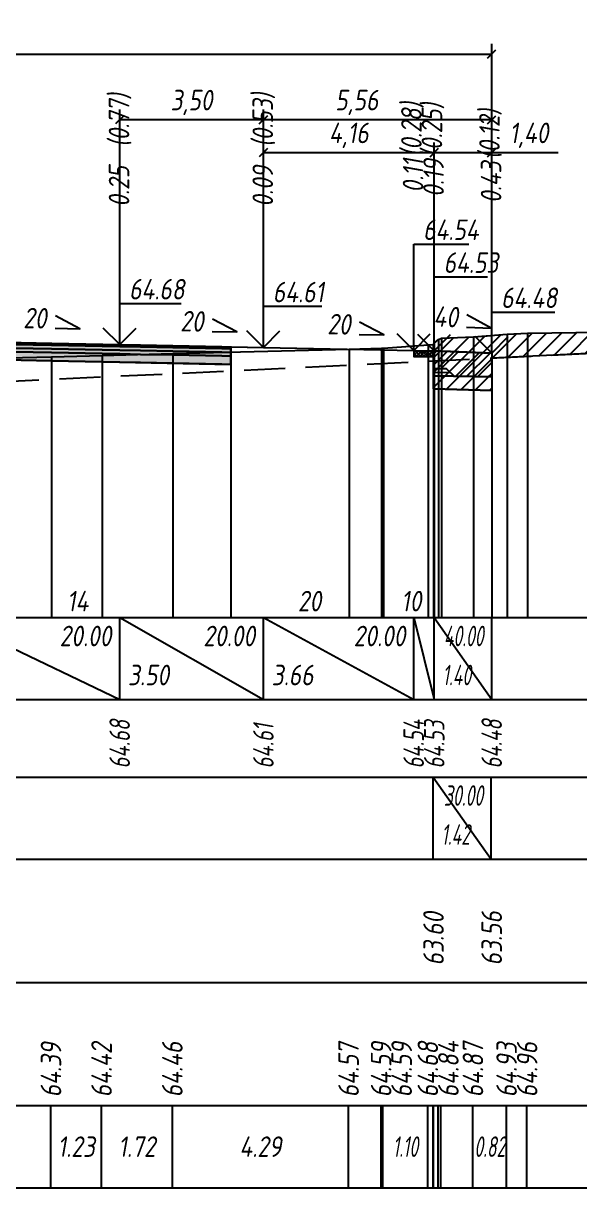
# Model space of a CAD drawing. Extents: x -717 to 1451, y -133302 to 233.
# Drawn here: x -286.9 to -219.2, y -126791.6 to -126649.8 of the extents above; entities that cross this region are included whole.
import ezdxf
from ezdxf.enums import TextEntityAlignment as Align

# ---------------------------------------------------------------- set-up
doc = ezdxf.new("R2010")
doc.units = 0
doc.linetypes.add('штриховая', pattern=[0.75, 0.5, -0.25])
for name, color, linetype in [('Интерполированный поперечник', 2, 'Continuous'), ('Код_510', 7, 'Continuous'), ('Код_514', 1, 'Continuous'), ('Код_516', 1, 'Continuous'), ('Контур_0', 7, 'Continuous'), ('Контур_2521', 7, 'Continuous'), ('Контур_2564', 7, 'Continuous'), ('Контур_2660', 7, 'Continuous'), ('Контур_2665', 7, 'Continuous'), ('Контур_400', 7, 'Continuous'), ('Контур_508', 7, 'Continuous'), ('Контур_512', 7, 'Continuous'), ('Контур_513', 7, 'Continuous'), ('Контур_818', 7, 'Continuous'), ('Красный поперечник', 1, 'Continuous'), ('Объём_2501', 7, 'Continuous'), ('Объём_2564', 7, 'Continuous'), ('Объём_2650', 7, 'Continuous'), ('Объём_2660', 7, 'Continuous'), ('Объём_2661', 7, 'Continuous'), ('Объём_2662', 7, 'Continuous'), ('Объём_2665', 7, 'Continuous'), ('Объём_2666', 7, 'Continuous'), ('Объём_2667', 7, 'Continuous'), ('Объём_2668', 7, 'Continuous'), ('Объём_2669', 7, 'Continuous'), ('Объём_2675', 7, 'Continuous'), ('Объём_2753', 7, 'Continuous'), ('Откосы', 7, 'Continuous'), ('Отметки покрытия', 7, 'Continuous'), ('Рабочие отметки', 7, 'Continuous'), ('Рабочие отметки доп.', 7, 'Continuous'), ('Слои выравнивания', 7, 'Continuous'), ('Таблица', 7, 'Continuous'), ('Уклоны проезжей части', 7, 'Continuous'), ('Черный поперечник', 3, 'Continuous')]:
    doc.layers.add(name, color=color, linetype=linetype)
for name, color, linetype, true_color in [('Контур_2540', 2, 'Continuous', 0xffff00), ('Контур_2560', 2, 'Continuous', 0xffff00), ('Контур_2561', 7, 'Continuous', 0xff8040), ('Контур_2562', 3, 'Continuous', 0x00ff00), ('Контур_2563', 7, 'Continuous', 0xff8000), ('Контур_2570', 7, 'Continuous', 0x80ff00), ('Контур_2725', 7, 'Continuous', 0x323232), ('Контур_2736', 4, 'Continuous', 0x00ffff), ('Контур_2737', 4, 'Continuous', 0x00ffff), ('Контур_2738', 4, 'Continuous', 0x00ffff), ('Контур_2739', 4, 'Continuous', 0x00ffff), ('Контур_2741', 4, 'Continuous', 0x00ffff), ('Контур_2742', 4, 'Continuous', 0x00ffff), ('Контур_2743', 4, 'Continuous', 0x00ffff), ('Контур_2744', 7, 'Continuous', 0xa4ffff), ('Контур_2745', 7, 'Continuous', 0xa4ffff), ('Контур_2747', 4, 'Continuous', 0x00ffff), ('Контур_2748', 4, 'Continuous', 0x00ffff), ('Контур_2749', 4, 'Continuous', 0x00ffff), ('Контур_2750', 4, 'Continuous', 0x00ffff), ('Контур_2751', 4, 'Continuous', 0x00ffff), ('Контур_2752', 4, 'Continuous', 0x00ffff), ('Контур_2760', 7, 'Continuous', 0x323232), ('Контур_2761', 7, 'Continuous', 0x323232), ('Контур_2762', 7, 'Continuous', 0x323232), ('Контур_2763', 7, 'Continuous', 0x323232), ('Контур_402', 7, 'Continuous', 0xff6464), ('Контур_703', 4, 'Continuous', 0x00ffff), ('Контур_705', 4, 'Continuous', 0x00ffff), ('Контур_707', 4, 'Continuous', 0x00ffff), ('Контур_720', 131, 'Continuous', 0xaaffff), ('Объём_2500', 7, 'Continuous', 0xc0c0c0), ('Объём_2520', 7, 'Continuous', 0x80ffff), ('Объём_2540', 2, 'Continuous', 0xffff00), ('Объём_2560', 2, 'Continuous', 0xffff00), ('Объём_2561', 7, 'Continuous', 0xff8040), ('Объём_2562', 3, 'Continuous', 0x00ff00), ('Объём_2563', 7, 'Continuous', 0xff8000), ('Объём_2600', 7, 'Continuous', 0x808000), ('Объём_2746', 2, 'Continuous', 0xffff00)]:
    doc.layers.add(name, color=color, linetype=linetype, true_color=true_color)
doc.styles.get("Standard").update_dxf_attribs({"font": 'txt', "height": 2.5})
doc.styles.add('М', font='romand.shx', dxfattribs={"width": 0.8, "oblique": 10, "height": 2.5})
doc.dimstyles.new('ISO-25', dxfattribs={"dimtxt": 2.5, "dimasz": 2.5, "dimexe": 1.25, "dimexo": 0.625, "dimtad": 1, "dimtxsty": 'Standard', "dimcen": 2.5, "dimadec": 0, "dimazin": 0, "dimtfac": 1, "dimtmove": 0, "dimatfit": 3, "dimfxl": 1, "dimarcsym": 0})

# ---------------------------------------------------------------- blocks, each defined once
blk = doc.blocks.new('_Oblique')
at = {"color": 0, "linetype": 'ByBlock', "lineweight": -2}
blk.add_line((-0.5, -0.5), (0.5, 0.5), dxfattribs=at)
blk = doc.blocks.new('*D2680')
at = {"color": 0, "lineweight": -2, "transparency": 16777216}
for p, q in [((-236.88, -126689.1), (-236.88, -126664.29)), ((-229.88, -126689.38), (-229.88, -126664.29)), ((-236.88, -126665.54), (-229.88, -126665.54)), ((-229.88, -126665.54), (-221.8, -126665.54))]:
    blk.add_line(p, q, dxfattribs=at)
at = {"layer": 'Defpoints', "color": 0, "transparency": 16777216}
for p in [(-229.88, -126665.54), (-236.88, -126689.72), (-229.88, -126690)]:
    blk.add_point(p, dxfattribs=at)
at = {"color": 0, "lineweight": -2, "transparency": 16777216, "rotation": 180}
blk.add_blockref('_Oblique', (-236.88, -126665.54), dxfattribs=at)
at = {"color": 0, "lineweight": -2, "transparency": 16777216}
blk.add_blockref('_Oblique', (-229.88, -126665.54), dxfattribs=at)
at = {"color": 0, "transparency": 16777216, "insert": (-225.34, -126663.43), "char_height": 2.5, "width": 8.75, "attachment_point": 5, "style": 'М'}
blk.add_mtext('1,40', dxfattribs=at)
blk = doc.blocks.new('*D2682')
at = {"color": 0, "lineweight": -2, "transparency": 16777216}
for p, q in [((-257.68, -126688.68), (-257.68, -126664.29)), ((-236.88, -126689.1), (-236.88, -126664.29)), ((-257.68, -126665.54), (-236.88, -126665.54))]:
    blk.add_line(p, q, dxfattribs=at)
at = {"layer": 'Defpoints', "color": 0, "transparency": 16777216}
for p in [(-236.88, -126665.54), (-257.68, -126689.31), (-236.88, -126689.72)]:
    blk.add_point(p, dxfattribs=at)
at = {"color": 0, "lineweight": -2, "transparency": 16777216, "rotation": 180}
blk.add_blockref('_Oblique', (-257.68, -126665.54), dxfattribs=at)
at = {"color": 0, "lineweight": -2, "transparency": 16777216}
blk.add_blockref('_Oblique', (-236.88, -126665.54), dxfattribs=at)
at = {"color": 0, "transparency": 16777216, "insert": (-247.28, -126663.43), "char_height": 2.5, "width": 9.1667, "attachment_point": 5, "style": 'М'}
blk.add_mtext('4,16', dxfattribs=at)
blk = doc.blocks.new('*D2684')
at = {"color": 0, "lineweight": -2, "transparency": 16777216}
for p, q in [((-275.18, -126688.33), (-275.18, -126660.29)), ((-257.68, -126688.68), (-257.68, -126660.29)), ((-257.68, -126661.54), (-275.18, -126661.54))]:
    blk.add_line(p, q, dxfattribs=at)
at = {"layer": 'Defpoints', "color": 0, "transparency": 16777216}
for p in [(-275.18, -126661.54), (-275.18, -126688.96), (-257.68, -126689.31)]:
    blk.add_point(p, dxfattribs=at)
at = {"color": 0, "lineweight": -2, "transparency": 16777216, "rotation": 180}
blk.add_blockref('_Oblique', (-275.18, -126661.54), dxfattribs=at)
at = {"color": 0, "lineweight": -2, "transparency": 16777216}
blk.add_blockref('_Oblique', (-257.68, -126661.54), dxfattribs=at)
at = {"color": 0, "transparency": 16777216, "insert": (-266.43, -126659.43), "char_height": 2.5, "width": 9.5833, "attachment_point": 5, "style": 'М'}
blk.add_mtext('3,50', dxfattribs=at)
blk = doc.blocks.new('*D2685')
at = {"color": 0, "lineweight": -2, "transparency": 16777216}
for p, q in [((-257.68, -126688.68), (-257.68, -126660.29)), ((-229.88, -126689.38), (-229.88, -126660.29)), ((-229.88, -126661.54), (-257.68, -126661.54))]:
    blk.add_line(p, q, dxfattribs=at)
at = {"layer": 'Defpoints', "color": 0, "transparency": 16777216}
for p in [(-257.68, -126661.54), (-257.68, -126689.31), (-229.88, -126690)]:
    blk.add_point(p, dxfattribs=at)
at = {"color": 0, "lineweight": -2, "transparency": 16777216, "rotation": 180}
blk.add_blockref('_Oblique', (-257.68, -126661.54), dxfattribs=at)
at = {"color": 0, "lineweight": -2, "transparency": 16777216}
blk.add_blockref('_Oblique', (-229.88, -126661.54), dxfattribs=at)
at = {"color": 0, "transparency": 16777216, "insert": (-246.31, -126659.43), "char_height": 2.5, "width": 10, "attachment_point": 5, "style": 'М'}
blk.add_mtext('5,56', dxfattribs=at)
blk = doc.blocks.new('*D2687')
at = {"color": 0, "lineweight": -2, "transparency": 16777216}
for p, q in [((-359.01, -126689.49), (-359.01, -126652.29)), ((-229.88, -126689.38), (-229.88, -126652.29)), ((-359.01, -126653.54), (-229.88, -126653.54))]:
    blk.add_line(p, q, dxfattribs=at)
at = {"layer": 'Defpoints', "color": 0, "transparency": 16777216}
for p in [(-229.88, -126653.54), (-359.01, -126690.12), (-229.88, -126690)]:
    blk.add_point(p, dxfattribs=at)
at = {"color": 0, "lineweight": -2, "transparency": 16777216, "rotation": 180}
blk.add_blockref('_Oblique', (-359.01, -126653.54), dxfattribs=at)
at = {"color": 0, "lineweight": -2, "transparency": 16777216}
blk.add_blockref('_Oblique', (-229.88, -126653.54), dxfattribs=at)
at = {"color": 0, "transparency": 16777216, "insert": (-294.45, -126651.43), "char_height": 2.5, "width": 12.5, "attachment_point": 5, "style": 'М'}
blk.add_mtext('25,83', dxfattribs=at)

msp = doc.modelspace()

# ---------------------------------------------------------------- hatches: boundary and pattern name
h = msp.add_hatch()
h.set_pattern_fill('ANSI37', color=256, scale=0.1)
h.set_pattern_definition([(45, (-238.12803, -126689.86065), (-0.22451, 0.22451), []), (135, (-238.12803, -126689.86065), (-0.22451, -0.22451), [])])
h.paths.add_polyline_path([(-239.378, -126689.611), (-239.378, -126690.364), (-236.873, -126690.364), (-236.877, -126689.661), (-238.128, -126689.861)])
at = {"layer": 'Объём_2563'}
h = msp.add_hatch(dxfattribs=at)
h.set_pattern_fill('ANSI31', color=256, scale=0.3)
h.set_pattern_definition([(45, (-475.048, 28.8609), (-0.673519209, 0.673519209), [])])
h.paths.add_polyline_path([(-234.46, -126692.759), (-235.378, -126691.841), (-236.878, -126691.811), (-236.878, -126689.661), (-229.878, -126689.941), (-229.878, -126692.851)])
at = {"layer": 'Объём_2600'}
h = msp.add_hatch(dxfattribs=at)
h.set_pattern_fill('ANSI31', color=6, scale=0.4)
h.set_pattern_definition([(45, (-475.048, 28.8609), (-0.898025612, 0.898025612), [])])
h.paths.add_polyline_path([(-236.362, -126688.289), (-236.013, -126688.121), (-232.11, -126687.953), (-228.012, -126687.658), (-225.53, -126687.525), (-204.878, -126687.225), (-204.878, -126689.351), (-229.878, -126690.556), (-229.878, -126694.511), (-236.963, -126694.299), (-236.963, -126688.917), (-236.906, -126688.752)])
at = {"layer": 'Слои выравнивания'}
for color, points in [(2, [(-294.617, -126688.506), (-283.49, -126688.728), (-277.331, -126688.852), (-275.18, -126688.895), (-272.642, -126688.945), (-268.714, -126689.024), (-262.75, -126689.143), (-261.647, -126689.165), (-261.647, -126689.415), (-262.75, -126689.393), (-268.714, -126689.274), (-272.642, -126689.195), (-275.18, -126689.145), (-277.331, -126689.102), (-283.49, -126688.978), (-294.617, -126688.756)]), (3, [(-294.617, -126688.756), (-283.49, -126688.978), (-277.331, -126689.102), (-275.18, -126689.145), (-272.642, -126689.195), (-268.714, -126689.274), (-262.75, -126689.393), (-261.647, -126689.415), (-261.647, -126689.865), (-262.75, -126689.843), (-268.714, -126689.724), (-272.642, -126689.645), (-275.18, -126689.595), (-277.331, -126689.552), (-283.49, -126689.428), (-294.617, -126689.206)]), (4, [(-294.617, -126689.206), (-283.49, -126689.428), (-277.331, -126689.552), (-275.18, -126689.595), (-272.642, -126689.645), (-268.714, -126689.724), (-262.75, -126689.843), (-261.647, -126689.865), (-261.647, -126690.315), (-262.75, -126690.293), (-268.714, -126690.174), (-272.642, -126690.095), (-275.18, -126690.045), (-277.331, -126690.002), (-283.49, -126689.878), (-294.617, -126689.656)]), (5, [(-294.617, -126689.656), (-283.49, -126689.878), (-277.331, -126690.002), (-275.18, -126690.045), (-272.642, -126690.095), (-268.714, -126690.174), (-262.75, -126690.293), (-261.647, -126690.315), (-261.647, -126691.315), (-262.75, -126691.293), (-268.714, -126691.174), (-272.642, -126691.095), (-275.18, -126691.045), (-277.331, -126691.002), (-283.49, -126690.878), (-294.617, -126690.656)])]:
    msp.add_hatch(color=color, dxfattribs=at).paths.add_polyline_path(points)

# ---------------------------------------------------------------- linework, layer by layer
msp.add_lwpolyline([(-239.378, -126689.611), (-239.378, -126690.364), (-236.873, -126690.364), (-236.877, -126689.661), (-238.128, -126689.861), (-239.378, -126689.611)])
at = {"layer": 'Интерполированный поперечник', "linetype": 'штриховая', "ltscale": 10, "flags": 128}
msp.add_lwpolyline([(-394.882, -126698.506), (-204.878, -126689.351)], dxfattribs=at)
at = {"layer": 'Код_510'}
for p, q in [((-283.545, -126791.56), (-283.545, -126781.56)), ((-277.385, -126791.56), (-277.385, -126781.56)), ((-268.768, -126791.56), (-268.768, -126781.56)), ((-247.305, -126791.56), (-247.305, -126781.56)), ((-243.345, -126791.56), (-243.345, -126781.56)), ((-243.128, -126791.56), (-243.128, -126781.56)), ((-237.652, -126791.56), (-237.652, -126781.56)), ((-237.018, -126791.56), (-237.018, -126781.56)), ((-236.961, -126791.56), (-236.961, -126781.56)), ((-236.417, -126791.56), (-236.417, -126781.56)), ((-236.068, -126791.56), (-236.068, -126781.56)), ((-232.164, -126791.56), (-232.164, -126781.56)), ((-228.066, -126791.56), (-228.066, -126781.56)), ((-225.585, -126791.56), (-225.585, -126781.56))]:
    msp.add_line(p, q, dxfattribs=at)
at = {"layer": 'Код_514'}
for p, q in [((-295.93, -126722.139), (-275.18, -126732.139)), ((-275.18, -126732.139), (-275.18, -126722.139)), ((-275.18, -126722.139), (-257.68, -126732.139)), ((-257.68, -126732.139), (-257.68, -126722.139)), ((-257.68, -126722.139), (-239.378, -126732.139)), ((-239.378, -126732.139), (-239.378, -126722.139)), ((-239.378, -126722.139), (-236.878, -126732.139)), ((-236.878, -126732.139), (-236.878, -126722.139)), ((-236.878, -126722.139), (-229.878, -126732.139)), ((-229.878, -126732.139), (-229.878, -126722.139))]:
    msp.add_line(p, q, dxfattribs=at)
at = {"layer": 'Код_516'}
for p, q in [((-237.018, -126751.56), (-237.018, -126741.56)), ((-237.018, -126741.56), (-229.932, -126751.56)), ((-229.932, -126751.56), (-229.932, -126741.56))]:
    msp.add_line(p, q, dxfattribs=at)
at = {"layer": 'Контур_0', "flags": 128}
for points in [[(-236.963, -126689.659), (-236.878, -126689.661), (-236.878, -126691.811), (-236.963, -126691.809), (-236.963, -126689.659), (-236.963, -126689.659)], [(-229.878, -126689.941), (-229.878, -126689.941), (-229.878, -126689.941), (-229.878, -126689.941), (-229.878, -126689.941), (-229.878, -126689.941), (-229.878, -126689.941), (-229.878, -126689.941), (-229.878, -126689.941), (-229.878, -126689.941), (-229.878, -126689.941), (-229.878, -126689.941), (-229.878, -126689.941), (-229.878, -126689.941), (-229.878, -126689.941), (-229.878, -126691.25)], [(-229.878, -126689.941), (-229.878, -126689.941), (-229.878, -126689.941), (-229.878, -126689.941), (-229.878, -126689.941), (-229.878, -126689.941), (-229.878, -126689.941), (-229.878, -126689.941), (-229.878, -126689.941), (-229.878, -126689.941), (-229.878, -126689.941), (-229.878, -126689.941), (-229.878, -126689.941), (-229.878, -126689.941), (-229.878, -126689.941), (-229.878, -126691.25), (-229.878, -126691.25), (-229.878, -126690.556), (-229.878, -126690.556), (-229.878, -126690.556), (-229.878, -126690.556), (-229.878, -126690.556), (-229.878, -126690.556), (-229.878, -126690.556), (-229.878, -126690.556), (-229.878, -126690.556), (-229.878, -126690.556), (-229.878, -126690.556), (-229.878, -126690.556), (-229.878, -126690.556)], [(-236.878, -126692.711), (-236.963, -126692.709), (-236.963, -126691.809), (-235.378, -126691.841), (-234.46, -126692.759), (-236.878, -126692.711), (-236.878, -126692.711)], [(-236.878, -126691.811), (-235.378, -126691.841), (-234.46, -126692.759), (-229.878, -126692.851)]]:
    msp.add_lwpolyline(points, dxfattribs=at)
at = {"layer": 'Контур_2521', "color": 250, "flags": 128}
msp.add_lwpolyline([(-236.963, -126692.259), (-234.919, -126692.3)], dxfattribs=at)
at = {"layer": 'Контур_2540', "flags": 128}
msp.add_lwpolyline([(-236.878, -126692.711), (-229.878, -126692.851), (-229.878, -126694.511), (-236.963, -126694.299), (-236.963, -126692.709), (-236.878, -126692.711), (-236.878, -126692.711)], dxfattribs=at)
at = {"layer": 'Контур_2560', "flags": 128}
msp.add_lwpolyline([(-236.878, -126689.661), (-229.878, -126689.941), (-229.878, -126689.941), (-229.878, -126689.941)], dxfattribs=at)
at = {"layer": 'Контур_2561', "flags": 128}
msp.add_lwpolyline([(-236.878, -126689.661), (-236.878, -126689.661), (-229.878, -126689.941), (-229.878, -126689.941), (-236.878, -126689.661)], dxfattribs=at)
at = {"layer": 'Контур_2562', "flags": 128}
msp.add_lwpolyline([(-229.878, -126689.941), (-229.878, -126689.941), (-229.878, -126689.941), (-229.878, -126689.941), (-229.878, -126689.941)], dxfattribs=at)
at = {"layer": 'Контур_2563', "flags": 128}
msp.add_lwpolyline([(-234.46, -126692.759), (-235.378, -126691.841), (-236.878, -126691.811), (-236.878, -126689.661), (-229.878, -126689.941), (-229.878, -126692.851), (-234.46, -126692.759), (-234.46, -126692.759)], dxfattribs=at)
at = {"layer": 'Контур_2564', "flags": 128}
msp.add_lwpolyline([(-236.878, -126689.661), (-229.878, -126689.941)], dxfattribs=at)
at = {"layer": 'Контур_2570', "flags": 128}
msp.add_lwpolyline([(-340.823, -126691.676), (-309.139, -126691.013), (-295.93, -126690.688), (-283.49, -126690.382), (-277.331, -126690.216), (-268.714, -126689.994), (-247.25, -126689.45), (-243.291, -126689.361), (-243.073, -126689.357), (-237.598, -126688.92), (-236.963, -126688.917), (-236.906, -126688.752), (-236.362, -126688.289), (-236.013, -126688.121), (-232.11, -126687.953), (-228.012, -126687.658), (-225.53, -126687.525), (-204.878, -126687.225)], dxfattribs=at)
at = {"layer": 'Контур_2660', "flags": 128}
msp.add_lwpolyline([(-236.963, -126694.299), (-229.878, -126694.511)], dxfattribs=at)
at = {"layer": 'Контур_2665', "flags": 128}
msp.add_lwpolyline([(-229.878, -126689.941), (-229.878, -126689.941)], dxfattribs=at)
at = {"layer": 'Контур_2725', "flags": 128}
msp.add_lwpolyline([(-340.823, -126691.676), (-334.18, -126691.537), (-316.68, -126691.171), (-309.139, -126691.013), (-304.964, -126690.91), (-295.93, -126690.73), (-295.93, -126690.688), (-295.738, -126690.683), (-294.617, -126690.706), (-294.617, -126690.656), (-283.49, -126690.878), (-277.331, -126691.002), (-275.18, -126691.045), (-272.642, -126691.095), (-268.714, -126691.174), (-262.75, -126691.293), (-261.647, -126691.315)], dxfattribs=at)
at = {"layer": 'Контур_2736', "flags": 128}
msp.add_lwpolyline([(-229.878, -126689.941), (-229.878, -126689.941)], dxfattribs=at)
at = {"layer": 'Контур_2737', "flags": 128}
msp.add_lwpolyline([(-229.878, -126689.941), (-229.878, -126689.941)], dxfattribs=at)
at = {"layer": 'Контур_2738', "flags": 128}
msp.add_lwpolyline([(-229.878, -126689.941), (-229.878, -126689.941)], dxfattribs=at)
at = {"layer": 'Контур_2739', "flags": 128}
msp.add_lwpolyline([(-229.878, -126689.941), (-229.878, -126689.941)], dxfattribs=at)
at = {"layer": 'Контур_2741', "flags": 128}
msp.add_lwpolyline([(-229.878, -126690.556), (-229.878, -126690.556)], dxfattribs=at)
at = {"layer": 'Контур_2742', "flags": 128}
msp.add_lwpolyline([(-229.878, -126690.556), (-229.878, -126690.556)], dxfattribs=at)
at = {"layer": 'Контур_2743', "flags": 128}
msp.add_lwpolyline([(-229.878, -126690.556), (-229.878, -126690.556)], dxfattribs=at)
at = {"layer": 'Контур_2744', "flags": 128}
msp.add_lwpolyline([(-229.878, -126690.556), (-229.878, -126690.556)], dxfattribs=at)
msp.add_lwpolyline([(-229.878, -126690.556), (-229.878, -126690.556)], dxfattribs=at)
msp.add_lwpolyline([(-229.878, -126690.556), (-229.878, -126690.556)], dxfattribs=at)
msp.add_lwpolyline([(-229.878, -126690.556), (-229.878, -126690.556)], dxfattribs=at)
msp.add_lwpolyline([(-229.878, -126690.556), (-229.878, -126690.556)], dxfattribs=at)
msp.add_lwpolyline([(-229.878, -126690.556), (-229.878, -126690.556)], dxfattribs=at)
at = {"layer": 'Контур_2745', "flags": 128}
msp.add_lwpolyline([(-229.878, -126689.941), (-229.878, -126689.941)], dxfattribs=at)
msp.add_lwpolyline([(-229.878, -126689.941), (-229.878, -126689.941)], dxfattribs=at)
msp.add_lwpolyline([(-229.878, -126689.941), (-229.878, -126689.941)], dxfattribs=at)
msp.add_lwpolyline([(-229.878, -126689.941), (-229.878, -126689.941)], dxfattribs=at)
msp.add_lwpolyline([(-229.878, -126689.941), (-229.878, -126689.941)], dxfattribs=at)
msp.add_lwpolyline([(-229.878, -126689.941), (-229.878, -126689.941)], dxfattribs=at)
at = {"layer": 'Контур_2747', "flags": 128}
msp.add_lwpolyline([(-229.878, -126689.941), (-229.878, -126689.941)], dxfattribs=at)
at = {"layer": 'Контур_2748', "flags": 128}
msp.add_lwpolyline([(-229.878, -126689.941), (-229.878, -126689.941)], dxfattribs=at)
at = {"layer": 'Контур_2749', "flags": 128}
msp.add_lwpolyline([(-229.878, -126689.941), (-229.878, -126689.941)], dxfattribs=at)
at = {"layer": 'Контур_2750', "flags": 128}
msp.add_lwpolyline([(-229.878, -126690.556), (-229.878, -126690.556)], dxfattribs=at)
at = {"layer": 'Контур_2751', "flags": 128}
msp.add_lwpolyline([(-229.878, -126690.556), (-229.878, -126690.556)], dxfattribs=at)
at = {"layer": 'Контур_2752', "flags": 128}
msp.add_lwpolyline([(-229.878, -126690.556), (-229.878, -126690.556)], dxfattribs=at)
at = {"layer": 'Контур_2760', "flags": 128}
msp.add_lwpolyline([(-343.323, -126689.427), (-340.823, -126689.377), (-334.18, -126689.245), (-316.68, -126688.895), (-309.139, -126688.744), (-304.964, -126688.66), (-295.93, -126688.48), (-295.738, -126688.483), (-294.617, -126688.506), (-283.49, -126688.728), (-277.331, -126688.852), (-275.18, -126688.895), (-272.642, -126688.945), (-268.714, -126689.024), (-262.75, -126689.143), (-261.647, -126689.165)], dxfattribs=at)
at = {"layer": 'Контур_2761', "flags": 128}
msp.add_lwpolyline([(-340.823, -126689.627), (-334.18, -126689.495), (-316.68, -126689.145), (-309.139, -126688.994), (-304.964, -126688.91), (-295.93, -126688.73), (-295.738, -126688.733), (-294.617, -126688.756), (-283.49, -126688.978), (-277.331, -126689.102), (-275.18, -126689.145), (-272.642, -126689.195), (-268.714, -126689.274), (-262.75, -126689.393), (-261.647, -126689.415)], dxfattribs=at)
at = {"layer": 'Контур_2762', "flags": 128}
msp.add_lwpolyline([(-340.823, -126690.077), (-334.18, -126689.945), (-316.68, -126689.595), (-309.139, -126689.444), (-304.964, -126689.36), (-295.93, -126689.18), (-295.738, -126689.183), (-294.617, -126689.206), (-283.49, -126689.428), (-277.331, -126689.552), (-275.18, -126689.595), (-272.642, -126689.645), (-268.714, -126689.724), (-262.75, -126689.843), (-261.647, -126689.865)], dxfattribs=at)
at = {"layer": 'Контур_2763', "flags": 128}
msp.add_lwpolyline([(-340.823, -126690.527), (-334.18, -126690.395), (-316.68, -126690.045), (-309.139, -126689.894), (-304.964, -126689.81), (-295.93, -126689.63), (-295.738, -126689.633), (-294.617, -126689.656), (-283.49, -126689.878), (-277.331, -126690.002), (-275.18, -126690.045), (-272.642, -126690.095), (-268.714, -126690.174), (-262.75, -126690.293), (-261.647, -126690.315)], dxfattribs=at)
at = {"layer": 'Контур_400', "flags": 128}
msp.add_lwpolyline([(-295.93, -126688.48), (-275.18, -126688.895), (-257.68, -126689.245), (-257.68, -126689.245), (-257.68, -126689.245), (-257.68, -126689.245), (-239.378, -126689.611), (-239.378, -126689.611), (-236.878, -126689.661)], dxfattribs=at)
at = {"layer": 'Контур_402', "flags": 128}
msp.add_lwpolyline([(-340.823, -126691.676), (-309.139, -126691.013), (-304.964, -126690.91), (-295.93, -126690.73), (-295.93, -126690.688), (-295.738, -126690.683), (-294.617, -126690.706), (-294.617, -126690.656), (-261.647, -126691.315), (-261.647, -126689.165), (-257.68, -126689.245), (-239.378, -126689.611), (-236.963, -126689.659), (-236.963, -126694.299), (-229.878, -126694.511)], dxfattribs=at)
at = {"layer": 'Контур_508', "flags": 128}
msp.add_lwpolyline([(-340.823, -126691.676), (-309.139, -126691.013), (-304.964, -126690.91), (-295.93, -126690.73), (-295.93, -126690.688), (-295.738, -126690.683), (-294.617, -126690.706), (-294.617, -126690.656), (-261.647, -126691.315), (-261.647, -126689.165), (-257.68, -126689.245), (-239.378, -126689.611), (-236.963, -126689.659), (-236.963, -126694.299), (-229.878, -126694.511)], dxfattribs=at)
at = {"layer": 'Контур_512', "flags": 128}
msp.add_lwpolyline([(-236.963, -126694.299), (-229.878, -126694.511)], dxfattribs=at)
at = {"layer": 'Контур_513', "flags": 128}
msp.add_lwpolyline([(-340.823, -126691.676), (-309.139, -126691.013), (-304.964, -126690.91), (-295.93, -126690.73), (-295.93, -126690.688), (-295.738, -126690.683), (-294.617, -126690.706), (-294.617, -126690.656), (-261.647, -126691.315), (-261.647, -126689.165), (-257.68, -126689.245), (-239.378, -126689.611), (-236.963, -126689.659), (-236.963, -126694.299), (-229.878, -126694.511)], dxfattribs=at)
at = {"layer": 'Контур_703', "flags": 128}
for points in [[(-229.878, -126689.941), (-229.878, -126689.941)], [(-229.878, -126689.941), (-229.878, -126691.25)]]:
    msp.add_lwpolyline(points, dxfattribs=at)
at = {"layer": 'Контур_705', "flags": 128}
msp.add_lwpolyline([(-229.878, -126689.941), (-229.878, -126689.941)], dxfattribs=at)
at = {"layer": 'Контур_707', "flags": 128}
msp.add_lwpolyline([(-229.878, -126691.25), (-229.878, -126690.556)], dxfattribs=at)
at = {"layer": 'Контур_720', "flags": 128}
msp.add_lwpolyline([(-229.878, -126691.25), (-229.878, -126691.25)], dxfattribs=at)
at = {"layer": 'Контур_818', "flags": 128}
msp.add_lwpolyline([(-340.823, -126691.676), (-309.139, -126691.013), (-295.93, -126690.688), (-283.49, -126690.382), (-277.331, -126690.216), (-268.714, -126689.994), (-247.25, -126689.45), (-243.291, -126689.361), (-243.073, -126689.357), (-237.598, -126688.92), (-236.963, -126688.917), (-236.906, -126688.752), (-236.362, -126688.289), (-236.013, -126688.121), (-232.11, -126687.953), (-229.878, -126687.792)], dxfattribs=at)
at = {"layer": 'Красный поперечник'}
for p, q in [((-295.93, -126688.48), (-275.18, -126688.895)), ((-275.18, -126688.895), (-257.68, -126689.245)), ((-257.68, -126689.245), (-239.378, -126689.611)), ((-239.378, -126689.611), (-236.878, -126689.661)), ((-236.878, -126689.661), (-229.878, -126689.941)), ((-236.963, -126694.299), (-236.963, -126722.139)), ((-229.878, -126694.511), (-229.878, -126722.139))]:
    msp.add_line(p, q, dxfattribs=at)
at = {"layer": 'Объём_2500', "flags": 128}
msp.add_lwpolyline([(-236.963, -126689.659), (-236.878, -126689.661), (-236.878, -126691.811), (-236.963, -126691.809), (-236.963, -126689.659), (-236.963, -126689.659)], dxfattribs=at)
msp.add_lwpolyline([(-236.963, -126689.659), (-236.878, -126689.661), (-236.878, -126691.811), (-236.963, -126691.809), (-236.963, -126689.659), (-236.963, -126689.659)], dxfattribs=at)
at = {"layer": 'Объём_2501', "flags": 128}
for points in [[(-295.93, -126688.48), (-275.18, -126688.895), (-257.68, -126689.245), (-257.68, -126689.245), (-257.68, -126689.245), (-257.68, -126689.245), (-239.378, -126689.611), (-239.378, -126689.611), (-236.878, -126689.661)], [(-257.68, -126689.245), (-239.378, -126689.611), (-239.378, -126689.611), (-236.878, -126689.661)]]:
    msp.add_lwpolyline(points, dxfattribs=at)
at = {"layer": 'Объём_2520', "color": 250, "flags": 128}
msp.add_lwpolyline([(-236.878, -126692.711), (-236.963, -126692.709), (-236.963, -126691.809), (-235.378, -126691.841), (-234.46, -126692.759), (-236.878, -126692.711), (-236.878, -126692.711)], dxfattribs=at)
msp.add_lwpolyline([(-236.878, -126692.711), (-236.963, -126692.709), (-236.963, -126691.809), (-235.378, -126691.841), (-234.46, -126692.759), (-236.878, -126692.711), (-236.878, -126692.711)], dxfattribs=at)
at = {"layer": 'Объём_2540', "flags": 128}
msp.add_lwpolyline([(-236.878, -126692.711), (-229.878, -126692.851), (-229.878, -126694.511), (-236.963, -126694.299), (-236.963, -126692.709), (-236.878, -126692.711), (-236.878, -126692.711)], dxfattribs=at)
msp.add_lwpolyline([(-236.878, -126692.711), (-229.878, -126692.851), (-229.878, -126694.511), (-236.963, -126694.299), (-236.963, -126692.709), (-236.878, -126692.711), (-236.878, -126692.711)], dxfattribs=at)
at = {"layer": 'Объём_2560', "flags": 128}
msp.add_lwpolyline([(-236.878, -126689.661), (-229.878, -126689.941), (-229.878, -126689.941), (-229.878, -126689.941)], dxfattribs=at)
msp.add_lwpolyline([(-236.878, -126689.661), (-229.878, -126689.941), (-229.878, -126689.941), (-229.878, -126689.941)], dxfattribs=at)
at = {"layer": 'Объём_2561', "flags": 128}
msp.add_lwpolyline([(-236.878, -126689.661), (-236.878, -126689.661), (-229.878, -126689.941), (-229.878, -126689.941), (-236.878, -126689.661)], dxfattribs=at)
msp.add_lwpolyline([(-236.878, -126689.661), (-236.878, -126689.661), (-229.878, -126689.941), (-229.878, -126689.941), (-236.878, -126689.661)], dxfattribs=at)
at = {"layer": 'Объём_2562', "flags": 128}
msp.add_lwpolyline([(-229.878, -126689.941), (-229.878, -126689.941), (-229.878, -126689.941), (-229.878, -126689.941), (-229.878, -126689.941)], dxfattribs=at)
msp.add_lwpolyline([(-229.878, -126689.941), (-229.878, -126689.941), (-229.878, -126689.941), (-229.878, -126689.941), (-229.878, -126689.941)], dxfattribs=at)
at = {"layer": 'Объём_2563', "color": 250, "flags": 128}
msp.add_lwpolyline([(-234.46, -126692.759), (-235.378, -126691.841), (-236.878, -126691.811), (-236.878, -126689.661), (-229.878, -126689.941), (-229.878, -126692.851), (-234.46, -126692.759), (-234.46, -126692.759)], dxfattribs=at)
msp.add_lwpolyline([(-234.46, -126692.759), (-235.378, -126691.841), (-236.878, -126691.811), (-236.878, -126689.661), (-229.878, -126689.941), (-229.878, -126692.851), (-234.46, -126692.759), (-234.46, -126692.759)], dxfattribs=at)
at = {"layer": 'Объём_2564', "flags": 128}
msp.add_lwpolyline([(-236.878, -126689.661), (-229.878, -126689.941)], dxfattribs=at)
msp.add_lwpolyline([(-236.878, -126689.661), (-229.878, -126689.941)], dxfattribs=at)
at = {"layer": 'Объём_2650', "color": 6, "flags": 128}
msp.add_lwpolyline([(-236.362, -126688.289), (-236.013, -126688.121), (-232.11, -126687.953), (-228.012, -126687.658), (-225.53, -126687.525), (-204.878, -126687.225), (-204.878, -126689.351), (-229.878, -126690.556), (-229.878, -126694.511), (-236.963, -126694.299), (-236.963, -126688.917), (-236.906, -126688.752), (-236.362, -126688.289), (-236.362, -126688.289)], dxfattribs=at)
msp.add_lwpolyline([(-236.362, -126688.289), (-236.013, -126688.121), (-232.11, -126687.953), (-228.012, -126687.658), (-225.53, -126687.525), (-204.878, -126687.225), (-204.878, -126689.351), (-229.878, -126690.556), (-229.878, -126694.511), (-236.963, -126694.299), (-236.963, -126688.917), (-236.906, -126688.752), (-236.362, -126688.289), (-236.362, -126688.289)], dxfattribs=at)
at = {"layer": 'Объём_2660', "flags": 128}
msp.add_lwpolyline([(-236.963, -126694.299), (-229.878, -126694.511)], dxfattribs=at)
msp.add_lwpolyline([(-236.963, -126694.299), (-229.878, -126694.511)], dxfattribs=at)
at = {"layer": 'Объём_2661', "flags": 128}
msp.add_lwpolyline([(-229.878, -126689.941), (-229.878, -126691.25)], dxfattribs=at)
msp.add_lwpolyline([(-229.878, -126689.941), (-229.878, -126691.25)], dxfattribs=at)
at = {"layer": 'Объём_2662', "flags": 128}
msp.add_lwpolyline([(-229.878, -126691.25), (-229.878, -126690.556)], dxfattribs=at)
msp.add_lwpolyline([(-229.878, -126691.25), (-229.878, -126690.556)], dxfattribs=at)
at = {"layer": 'Объём_2665', "flags": 128}
msp.add_lwpolyline([(-229.878, -126689.941), (-229.878, -126689.941)], dxfattribs=at)
msp.add_lwpolyline([(-229.878, -126689.941), (-229.878, -126689.941)], dxfattribs=at)
at = {"layer": 'Объём_2666', "flags": 128}
msp.add_lwpolyline([(-229.878, -126689.941), (-229.878, -126689.941)], dxfattribs=at)
msp.add_lwpolyline([(-229.878, -126689.941), (-229.878, -126689.941)], dxfattribs=at)
at = {"layer": 'Объём_2667', "flags": 128}
for points in [[(-229.878, -126689.941), (-229.878, -126689.941)], [(-229.878, -126689.941), (-229.878, -126689.941)], [(-229.878, -126690.556), (-229.878, -126690.556)], [(-229.878, -126690.556), (-229.878, -126690.556)]]:
    msp.add_lwpolyline(points, dxfattribs=at)
at = {"layer": 'Объём_2668', "flags": 128}
for points in [[(-229.878, -126689.941), (-229.878, -126689.941)], [(-229.878, -126689.941), (-229.878, -126689.941)], [(-229.878, -126690.556), (-229.878, -126690.556)], [(-229.878, -126690.556), (-229.878, -126690.556)]]:
    msp.add_lwpolyline(points, dxfattribs=at)
at = {"layer": 'Объём_2669', "flags": 128}
for points in [[(-229.878, -126689.941), (-229.878, -126689.941)], [(-229.878, -126689.941), (-229.878, -126689.941)], [(-229.878, -126690.556), (-229.878, -126690.556)], [(-229.878, -126690.556), (-229.878, -126690.556)]]:
    msp.add_lwpolyline(points, dxfattribs=at)
at = {"layer": 'Объём_2675', "flags": 128}
for points in [[(-229.878, -126689.941), (-229.878, -126689.941)], [(-229.878, -126689.941), (-229.878, -126689.941)], [(-229.878, -126689.941), (-229.878, -126689.941)], [(-229.878, -126689.941), (-229.878, -126689.941)], [(-229.878, -126689.941), (-229.878, -126689.941)], [(-229.878, -126689.941), (-229.878, -126689.941)], [(-229.878, -126689.941), (-229.878, -126689.941)], [(-229.878, -126689.941), (-229.878, -126689.941)], [(-229.878, -126689.941), (-229.878, -126689.941)], [(-229.878, -126689.941), (-229.878, -126689.941)], [(-229.878, -126689.941), (-229.878, -126689.941)], [(-229.878, -126689.941), (-229.878, -126689.941)], [(-229.878, -126690.556), (-229.878, -126690.556)], [(-229.878, -126690.556), (-229.878, -126690.556)], [(-229.878, -126690.556), (-229.878, -126690.556)], [(-229.878, -126690.556), (-229.878, -126690.556)], [(-229.878, -126690.556), (-229.878, -126690.556)], [(-229.878, -126690.556), (-229.878, -126690.556)], [(-229.878, -126690.556), (-229.878, -126690.556)], [(-229.878, -126690.556), (-229.878, -126690.556)], [(-229.878, -126690.556), (-229.878, -126690.556)], [(-229.878, -126690.556), (-229.878, -126690.556)], [(-229.878, -126690.556), (-229.878, -126690.556)], [(-229.878, -126690.556), (-229.878, -126690.556)]]:
    msp.add_lwpolyline(points, dxfattribs=at)
at = {"layer": 'Объём_2746', "flags": 128}
msp.add_lwpolyline([(-236.963, -126694.299), (-236.963, -126689.659), (-229.878, -126689.941), (-229.878, -126694.511), (-236.963, -126694.299), (-236.963, -126694.299)], dxfattribs=at)
msp.add_lwpolyline([(-236.963, -126694.299), (-236.963, -126689.659), (-229.878, -126689.941), (-229.878, -126694.511), (-236.963, -126694.299), (-236.963, -126694.299)], dxfattribs=at)
at = {"layer": 'Объём_2753', "flags": 128}
msp.add_lwpolyline([(-236.963, -126689.659), (-236.963, -126689.659)], dxfattribs=at)
msp.add_lwpolyline([(-236.963, -126689.659), (-236.963, -126689.659)], dxfattribs=at)
at = {"layer": 'Откосы', "color": 1, "flags": 128}
for points in [[(-283.042, -126686.92), (-280.042, -126686.98), (-283.012, -126685.421)], [(-263.917, -126687.303), (-260.917, -126687.363), (-263.887, -126685.803)], [(-232.953, -126686.802), (-229.956, -126686.922), (-232.893, -126685.304)], [(-246.016, -126687.661), (-243.016, -126687.721), (-245.986, -126686.161)]]:
    msp.add_lwpolyline(points, dxfattribs=at)
at = {"layer": 'Отметки покрытия', "color": 1}
for p, q in [((-239.378, -126689.611), (-239.378, -126676.661)), ((-239.378, -126676.661), (-232.678, -126676.661)), ((-236.878, -126689.661), (-236.878, -126680.661)), ((-236.878, -126680.661), (-230.378, -126680.661)), ((-275.18, -126688.895), (-275.18, -126683.895)), ((-275.18, -126683.895), (-267.68, -126683.895)), ((-257.68, -126689.245), (-257.68, -126684.245)), ((-257.68, -126684.245), (-250.58, -126684.245)), ((-229.878, -126689.941), (-229.878, -126684.941)), ((-229.878, -126684.941), (-222.178, -126684.941)), ((-275.18, -126688.895), (-277.18, -126686.895)), ((-275.18, -126688.895), (-273.18, -126686.895)), ((-257.68, -126689.245), (-259.68, -126687.245)), ((-257.68, -126689.245), (-255.68, -126687.245)), ((-239.378, -126689.611), (-241.378, -126687.611)), ((-239.378, -126689.611), (-237.378, -126687.611)), ((-236.878, -126689.661), (-238.878, -126687.661)), ((-236.878, -126689.661), (-234.878, -126687.661)), ((-229.878, -126689.941), (-231.878, -126687.941)), ((-229.878, -126689.941), (-227.878, -126687.941))]:
    msp.add_line(p, q, dxfattribs=at)
at = {"layer": 'Слои выравнивания'}
for p, q in [((-261.647, -126689.165), (-261.647, -126722.139)), ((-236.963, -126689.659), (-236.963, -126722.139)), ((-236.878, -126689.661), (-236.878, -126722.139))]:
    msp.add_line(p, q, dxfattribs=at)
at = {"layer": 'Слои выравнивания', "color": 2, "flags": 128}
msp.add_lwpolyline([(-294.617, -126688.506), (-283.49, -126688.728), (-277.331, -126688.852), (-275.18, -126688.895), (-272.642, -126688.945), (-268.714, -126689.024), (-262.75, -126689.143), (-261.647, -126689.165), (-261.647, -126689.415), (-262.75, -126689.393), (-268.714, -126689.274), (-272.642, -126689.195), (-275.18, -126689.145), (-277.331, -126689.102), (-283.49, -126688.978), (-294.617, -126688.756)], close=True, dxfattribs=at)
at = {"layer": 'Слои выравнивания', "color": 3, "flags": 128}
msp.add_lwpolyline([(-294.617, -126688.756), (-283.49, -126688.978), (-277.331, -126689.102), (-275.18, -126689.145), (-272.642, -126689.195), (-268.714, -126689.274), (-262.75, -126689.393), (-261.647, -126689.415), (-261.647, -126689.865), (-262.75, -126689.843), (-268.714, -126689.724), (-272.642, -126689.645), (-275.18, -126689.595), (-277.331, -126689.552), (-283.49, -126689.428), (-294.617, -126689.206)], close=True, dxfattribs=at)
at = {"layer": 'Слои выравнивания', "color": 4, "flags": 128}
msp.add_lwpolyline([(-294.617, -126689.206), (-283.49, -126689.428), (-277.331, -126689.552), (-275.18, -126689.595), (-272.642, -126689.645), (-268.714, -126689.724), (-262.75, -126689.843), (-261.647, -126689.865), (-261.647, -126690.315), (-262.75, -126690.293), (-268.714, -126690.174), (-272.642, -126690.095), (-275.18, -126690.045), (-277.331, -126690.002), (-283.49, -126689.878), (-294.617, -126689.656)], close=True, dxfattribs=at)
at = {"layer": 'Слои выравнивания', "color": 5, "flags": 128}
msp.add_lwpolyline([(-294.617, -126689.656), (-283.49, -126689.878), (-277.331, -126690.002), (-275.18, -126690.045), (-272.642, -126690.095), (-268.714, -126690.174), (-262.75, -126690.293), (-261.647, -126690.315), (-261.647, -126691.315), (-262.75, -126691.293), (-268.714, -126691.174), (-272.642, -126691.095), (-275.18, -126691.045), (-277.331, -126691.002), (-283.49, -126690.878), (-294.617, -126690.656)], close=True, dxfattribs=at)
at = {"layer": 'Таблица'}
for p, q in [((-394.882, -126722.139), (-204.878, -126722.139)), ((-394.882, -126732.139), (-204.878, -126732.139)), ((-394.882, -126741.56), (-204.878, -126741.56)), ((-394.937, -126751.56), (-204.932, -126751.56)), ((-394.937, -126766.56), (-204.932, -126766.56)), ((-394.937, -126781.56), (-204.932, -126781.56)), ((-394.937, -126791.56), (-204.932, -126791.56))]:
    msp.add_line(p, q, dxfattribs=at)
at = {"layer": 'Черный поперечник', "color": 7}
for p, q in [((-236.906, -126688.752), (-236.906, -126722.139)), ((-236.362, -126688.289), (-236.362, -126722.139)), ((-236.013, -126688.121), (-236.013, -126722.139)), ((-232.11, -126687.953), (-232.11, -126722.139)), ((-228.012, -126687.658), (-228.012, -126722.139)), ((-225.53, -126687.525), (-225.53, -126722.139)), ((-268.714, -126689.994), (-268.714, -126722.139)), ((-247.25, -126689.45), (-247.25, -126722.139)), ((-243.291, -126689.361), (-243.291, -126722.139)), ((-243.073, -126689.357), (-243.073, -126722.139)), ((-237.598, -126688.92), (-237.598, -126722.139)), ((-236.963, -126688.917), (-236.963, -126722.139)), ((-283.49, -126690.382), (-283.49, -126722.139)), ((-277.331, -126690.216), (-277.331, -126722.139))]:
    msp.add_line(p, q, dxfattribs=at)
at = {"layer": 'Черный поперечник', "flags": 128}
msp.add_lwpolyline([(-340.823, -126691.676), (-309.139, -126691.013), (-295.93, -126690.688), (-283.49, -126690.382), (-277.331, -126690.216), (-268.714, -126689.994), (-247.25, -126689.45), (-243.291, -126689.361), (-243.073, -126689.357), (-237.598, -126688.92), (-236.963, -126688.917), (-236.906, -126688.752), (-236.362, -126688.289), (-236.013, -126688.121), (-232.11, -126687.953), (-228.012, -126687.658), (-225.53, -126687.525), (-204.878, -126687.225)], dxfattribs=at)

# ---------------------------------------------------------------- texts
at = {"layer": 'Код_510', "style": 'М', "oblique": 10, "width": 0.8}
for s, p in [('64.39', (-283.545, -126780.56)), ('64.42', (-277.385, -126780.56)), ('64.46', (-268.768, -126780.56)), ('64.57', (-247.305, -126780.56)), ('64.59', (-243.345, -126780.56)), ('64.59', (-240.845, -126780.56)), ('64.68', (-237.652, -126780.56)), ('64.84', (-235.152, -126780.56)), ('64.87', (-232.164, -126780.56)), ('64.93', (-228.066, -126780.56)), ('64.96', (-225.566, -126780.56))]:
    msp.add_text(s, height=2.5, rotation=90, dxfattribs=at).set_placement(p, align=Align.MIDDLE_LEFT)
at = {"layer": 'Код_510', "style": 'М', "oblique": 10}
for s, width, p in [('1.23', 0.8, (-280.465, -126786.56)), ('1.72', 0.8, (-273.077, -126786.56)), ('4.29', 0.8, (-258.036, -126786.56)), ('1.10', 0.6, (-240.39, -126786.56)), ('0.82', 0.6, (-230.115, -126786.56))]:
    msp.add_text(s, height=2.5, dxfattribs=dict(at, width=width)).set_placement(p, align=Align.MIDDLE_CENTER)
at = {"layer": 'Код_514', "style": 'М', "oblique": 10}
for s, width, p in [('20.00', 0.8, (-276.18, -126723.139)), ('20.00', 0.8, (-258.68, -126723.139)), ('20.00', 0.8, (-240.378, -126723.139)), ('40.00', 0.6, (-230.878, -126723.139))]:
    msp.add_text(s, height=2.5, dxfattribs=dict(at, width=width)).set_placement(p, align=Align.TOP_RIGHT)
for s, width, p in [('3.50', 0.8, (-274.18, -126731.139)), ('3.66', 0.8, (-256.68, -126731.139)), ('1.40', 0.6, (-235.878, -126731.139))]:
    msp.add_text(s, height=2.5, dxfattribs=dict(at, width=width)).set_placement(p, align=Align.BOTTOM_LEFT)
at = {"layer": 'Код_514', "style": 'М', "oblique": 10, "width": 0.7}
for s, p in [('64.68', (-275.18, -126740.521)), ('64.61', (-257.68, -126740.521)), ('64.54', (-239.378, -126740.521)), ('64.53', (-236.878, -126740.521)), ('64.48', (-229.878, -126740.521))]:
    msp.add_text(s, height=2.5, rotation=90, dxfattribs=at).set_placement(p, align=Align.MIDDLE_LEFT)
at = {"layer": 'Код_516', "style": 'М', "oblique": 10, "width": 0.6}
msp.add_text('30.00', height=2.5, dxfattribs=at).set_placement((-230.932, -126742.56), align=Align.TOP_RIGHT)
msp.add_text('1.42', height=2.5, dxfattribs=at).set_placement((-236.018, -126750.56), align=Align.BOTTOM_LEFT)
at = {"layer": 'Код_516', "style": 'М', "oblique": 10, "width": 0.8}
for s, p in [('63.60', (-236.963, -126764.51)), ('63.56', (-229.878, -126764.51))]:
    msp.add_text(s, height=2.5, rotation=90, dxfattribs=at).set_placement(p, align=Align.MIDDLE_LEFT)
at = {"layer": 'Отметки покрытия', "color": 1, "style": 'М', "oblique": 10, "width": 0.8}
for s, p in [('64.54', (-238.237, -126676.929)), ('64.53', (-235.737, -126680.929)), ('64.68', (-274.039, -126684.163)), ('64.61', (-256.539, -126684.513)), ('64.48', (-228.737, -126685.209))]:
    msp.add_text(s, height=2.5, dxfattribs=at).set_placement(p, align=Align.BOTTOM_LEFT)
at = {"layer": 'Рабочие отметки', "color": 1, "style": 'М', "oblique": 10, "width": 0.8}
for s, p in [('0.25', (-275.258, -126672.127)), ('0.09', (-257.758, -126672.127))]:
    msp.add_text(s, height=2.5, rotation=90, dxfattribs=at).set_placement(p, align=Align.MIDDLE_LEFT)
for s, p in [('0.11', (-239.456, -126666.266)), ('0.19', (-236.956, -126666.316)), ('0.43', (-229.956, -126666.596))]:
    msp.add_text(s, height=2.5, rotation=90, dxfattribs=at).set_placement(p, align=Align.MIDDLE_RIGHT)
at = {"layer": 'Рабочие отметки доп.', "color": 1, "style": 'М', "oblique": 10, "width": 0.8}
for s, p in [('(0.77)', (-275.258, -126664.827)), ('(0.53)', (-257.758, -126664.827)), ('(0.28)', (-239.657, -126665.967)), ('(0.25)', (-237.157, -126666.017)), ('(0.12)', (-230.157, -126666.297))]:
    msp.add_text(s, height=2.5, rotation=90, dxfattribs=at).set_placement(p, align=Align.MIDDLE_LEFT)
at = {"layer": 'Слои выравнивания', "style": 'М', "oblique": 10, "width": 0.8}
for s, p in [('14', (-280.291, -126722.139)), ('20', (-252.055, -126722.139)), ('10', (-239.67, -126722.139))]:
    msp.add_text(s, height=2.5, dxfattribs=at).set_placement(p, align=Align.BOTTOM_CENTER)
at = {"layer": 'Уклоны проезжей части', "color": 1, "style": 'М', "oblique": 10, "width": 0.8}
for s, rotation, p in [('20', 358.85423, (-285.535, -126687.687)), ('40', 357.70938, (-235.545, -126687.518)), ('20', 358.85423, (-266.41, -126688.07)), ('20', 358.85423, (-248.509, -126688.428))]:
    msp.add_text(s, height=2.5, rotation=rotation, dxfattribs=at).set_placement(p, align=Align.BOTTOM_CENTER)

# ---------------------------------------------------------------- dimensions: what is measured, and where the dimension line sits
at = {"color": 5}
for base, p1, p2, picture, middle in [((-229.878, -126653.542), (-359.013, -126690.118), (-229.878, -126690.003), '*D2687', (-294.446, -126651.429)), ((-236.878, -126665.542), (-257.68, -126689.307), (-236.878, -126689.723), '*D2682', (-247.279, -126663.429)), ((-229.878, -126665.542), (-236.878, -126689.723), (-229.878, -126690.003), '*D2680', (-225.338, -126663.429))]:
    dim = msp.add_linear_dim(base=base, p1=p1, p2=p2, angle=180, dimstyle='ISO-25', override={"dimasz": 1, "dimlfac": 0.2, "dimzin": 0, "dimtxsty": 'М', "dimblk1": 'Oblique', "dimblk2": 'Oblique', "dimsah": 1}, dxfattribs=at)
    dim.commit()
    dim.dimension.update_dxf_attribs({"geometry": picture, "text_midpoint": middle})
dim = msp.add_linear_dim(base=(-275.18, -126661.542), p1=(-257.68, -126689.307), p2=(-275.18, -126688.957), dimstyle='ISO-25', override={"dimasz": 1, "dimlfac": 0.2, "dimzin": 0, "dimtxsty": 'М', "dimblk1": 'Oblique', "dimblk2": 'Oblique', "dimsah": 1}, dxfattribs=at)
dim.commit()
dim.dimension.update_dxf_attribs({"geometry": '*D2684', "text_midpoint": (-266.43, -126659.429)})
dim = msp.add_linear_dim(base=(-257.68, -126661.542), p1=(-229.878, -126690.003), p2=(-257.68, -126689.307), dimstyle='ISO-25', override={"dimasz": 1, "dimlfac": 0.2, "dimzin": 0, "dimtxsty": 'М', "dimblk1": 'Oblique', "dimblk2": 'Oblique', "dimsah": 1}, dxfattribs=at)
dim.commit()
dim.dimension.update_dxf_attribs({"geometry": '*D2685', "text_midpoint": (-246.308, -126661.542), "dimtype": 160})

doc.saveas('drawing.dxf')
